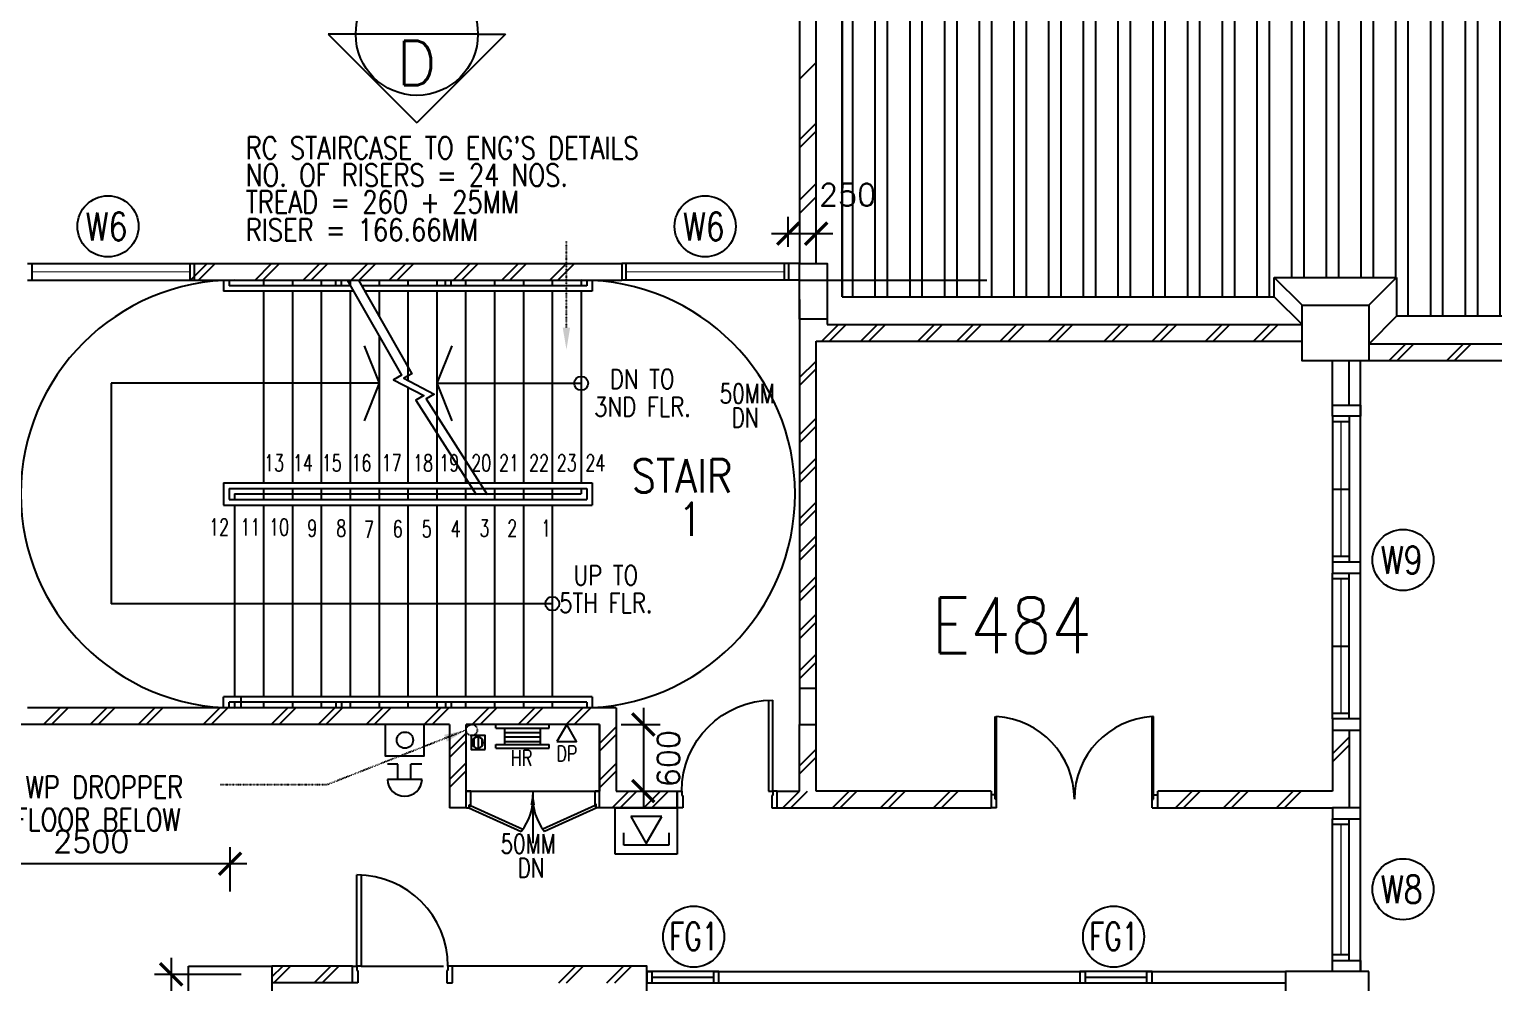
# Model space of a CAD drawing. Extents: x 2266480 to 2405436, y -858634 to -757865.
# Drawn here: x 2293211 to 2306394, y -790274 to -781690 of the extents above; entities that cross this region are included whole.
import ezdxf

# ---------------------------------------------------------------- set-up
doc = ezdxf.new("R2010")
doc.units = 0
doc.header["$LTSCALE"] = 10
doc.header["$MEASUREMENT"] = 0
doc.linetypes.add('DIVIDE', pattern=[1.25, 0.5, -0.25, 0, -0.25, 0, -0.25])
doc.layers.get('0').update_dxf_attribs({"linetype": 'CONTINUOUS'})
doc.layers.get('DEFPOINTS').update_dxf_attribs({"linetype": 'CONTINUOUS'})
for name, color, linetype in [('-FF', 240, 'CONTINUOUS'), ('AR', 7, 'CONTINUOUS'), ('COL', 3, 'CONTINUOUS'), ('DIM', 7, 'CONTINUOUS'), ('DOOR', 5, 'CONTINUOUS'), ('DR', 7, 'CONTINUOUS'), ('FG-T', 7, 'CONTINUOUS'), ('FIT', 5, 'CONTINUOUS'), ('FLASH', 35, 'CONTINUOUS'), ('H', 1, 'CONTINUOUS'), ('hatch', 7, 'CONTINUOUS'), ('LINE', 7, 'CONTINUOUS'), ('partition', 7, 'CONTINUOUS'), ('PIPE', 5, 'DIVIDE'), ('stair', 7, 'CONTINUOUS'), ('T25', 7, 'CONTINUOUS'), ('T50', 4, 'CONTINUOUS'), ('TEX', 2, 'CONTINUOUS'), ('WALL', 2, 'CONTINUOUS'), ('WIN', 5, 'CONTINUOUS'), ('WIN-T', 7, 'CONTINUOUS'), ('WP', 50, 'DIVIDE')]:
    doc.layers.add(name, color=color, linetype=linetype)
doc.styles.add('125', font='romans.shx', dxfattribs={"width": 0.9, "height": 225})
doc.styles.add('ROMANS', font='romans')
doc.styles.get("Standard").update_dxf_attribs({"font": 'ROMANS.SHX'})
doc.dimstyles.new('STANDARD$0', dxfattribs={"dimscale": 0, "dimtxt": 8, "dimasz": 6, "dimexe": 1, "dimexo": 1, "dimgap": 3, "dimtad": 1, "dimdec": 0, "dimlfac": -1, "dimrnd": 1, "dimzin": 0, "dimdsep": 46, "dimtxsty": 'Standard', "dimcen": 0, "dimclrd": 5, "dimclre": 250, "dimadec": 0, "dimazin": 0, "dimtfac": 1, "dimtdec": 4, "dimtofl": 0, "dimtmove": 0, "dimatfit": 3, "dimfxl": 1, "dimtolj": 1, "dimtzin": 0, "dimarcsym": 0})

# ---------------------------------------------------------------- blocks, each defined once
blk = doc.blocks.new('FG')
at = {"layer": 'LINE', "linetype": 'Continuous'}
for points in [[(0, 0), (50, 0), (50, 100), (0, 100)], [(600, 0), (650, 0), (650, 100), (600, 100)]]:
    blk.add_lwpolyline(points, close=True, dxfattribs=at)
at = {"layer": 'LINE', "color": 5, "linetype": 'Continuous'}
for points in [[(600, 100), (50, 100)], [(50, 0), (600, 0)]]:
    blk.add_lwpolyline(points, dxfattribs=at)
at = {"layer": 'LINE', "color": 1, "linetype": 'Continuous'}
blk.add_lwpolyline([(50, 50), (600, 50)], dxfattribs=at)
blk = doc.blocks.new('DR-900-B')
at = {"layer": 'DR'}
for p, q in [((0, 900), (-150, 900)), ((-150, 900), (-150, 860)), ((-150, 860), (-110, 860)), ((-110, 860), (-110, 850)), ((-110, 850), (0, 850)), ((0, 850), (0, 900)), ((-150, 40), (-970, 40)), ((-969, 80), (-150, 80)), ((-150, 80), (-150, 40)), ((-150, 40), (-110, 40)), ((-150, 0), (-150, 40)), ((0, 0), (-150, 0)), ((-110, 50), (0, 50)), ((-110, 40), (-110, 50)), ((0, 50), (0, 0))]:
    blk.add_line(p, q, dxfattribs=at)
blk.add_arc((-150, 40), 820, 90, 180, dxfattribs=at)
blk = doc.blocks.new('_ARCHTICK')
at = {"color": 0, "linetype": 'ByBlock', "const_width": 0.15}
blk.add_lwpolyline([(-0.5, -0.5), (0.5, 0.5)], dxfattribs=at)
blk = doc.blocks.new('*D100')
at = {"layer": 'DEFPOINTS', "color": 0, "transparency": 16777216}
for p in [(2292519, -789203), (2292519, -789604), (2295019, -789604)]:
    blk.add_point(p, dxfattribs=at)
at = {"layer": 'DIM', "color": 7, "lineweight": -2, "transparency": 16777216}
for p, q in [((2292519, -789454), (2292519, -789053)), ((2295019, -789454), (2295019, -789053)), ((2295169, -789203), (2292369, -789203))]:
    blk.add_line(p, q, dxfattribs=at)
at = {"layer": 'DIM', "color": 7, "lineweight": -2, "transparency": 16777216, "xscale": 200, "yscale": 200, "zscale": 200, "rotation": 180}
blk.add_blockref('_ARCHTICK', (2292519, -789203), dxfattribs=at)
at = {"layer": 'DIM', "color": 7, "lineweight": -2, "transparency": 16777216, "xscale": 200, "yscale": 200, "zscale": 200}
blk.add_blockref('_ARCHTICK', (2295019, -789203), dxfattribs=at)
at = {"layer": 'DIM', "color": 7, "transparency": 16777216, "insert": (2293769, -789003), "char_height": 200, "attachment_point": 5, "style": 'ROMANS'}
blk.add_mtext('\\A1;2500', dxfattribs=at)
blk = doc.blocks.new('*D165')
at = {"layer": 'DEFPOINTS', "color": 0, "transparency": 16777216}
for p in [(2300294, -783530), (2300044, -783799), (2300294, -783799)]:
    blk.add_point(p, dxfattribs=at)
at = {"layer": 'DIM', "color": 7, "lineweight": -2, "transparency": 16777216}
for p, q in [((2300044, -783649), (2300044, -783380)), ((2300294, -783649), (2300294, -783380)), ((2299894, -783530), (2300444, -783530))]:
    blk.add_line(p, q, dxfattribs=at)
at = {"layer": 'DIM', "color": 7, "lineweight": -2, "transparency": 16777216, "xscale": 200, "yscale": 200, "zscale": 200, "rotation": 180}
blk.add_blockref('_ARCHTICK', (2300044, -783530), dxfattribs=at)
at = {"layer": 'DIM', "color": 7, "lineweight": -2, "transparency": 16777216, "xscale": 200, "yscale": 200, "zscale": 200}
blk.add_blockref('_ARCHTICK', (2300294, -783530), dxfattribs=at)
at = {"layer": 'DIM', "color": 7, "transparency": 16777216, "insert": (2300578, -783180), "char_height": 200, "attachment_point": 5, "style": 'ROMANS'}
blk.add_mtext('\\A1;250', dxfattribs=at)
blk = doc.blocks.new('D1500-1')
at = {"layer": 'DR'}
for p, q in [((38, 77), (38, 821)), ((38, 821), (50, 820)), ((50, 0), (50, 820)), ((1462, 821), (1450, 820)), ((1450, 0), (1450, 820)), ((1462, 77), (1462, 821)), ((38, 115), (0, 115)), ((50, 0), (0, 0)), ((50, 77), (38, 77)), ((1450, 77), (1462, 77)), ((1462, 115), (1500, 115)), ((1450, 0), (1500, 0))]:
    blk.add_line(p, q, dxfattribs=at)
for centre, start, end in [((5, 77), 0.0238, 86.5289), ((1495, 77), 93.4711, 179.9762)]:
    blk.add_arc(centre, 745, start, end, dxfattribs=at)
blk = doc.blocks.new('*D144')
at = {"layer": 'DEFPOINTS', "color": 0, "transparency": 16777216}
for p in [(2295269, -790199), (2294488, -794899), (2295350, -794899)]:
    blk.add_point(p, dxfattribs=at)
at = {"layer": 'DIM', "color": 7, "lineweight": -2, "transparency": 16777216}
for p, q in [((2294488, -790049), (2294488, -795049)), ((2295119, -790199), (2294338, -790199)), ((2295200, -794899), (2294338, -794899))]:
    blk.add_line(p, q, dxfattribs=at)
at = {"layer": 'DIM', "color": 7, "lineweight": -2, "transparency": 16777216, "xscale": 200, "yscale": 200, "zscale": 200}
for p, rotation in [((2294488, -790199), 90), ((2294488, -794899), 270)]:
    blk.add_blockref('_ARCHTICK', p, dxfattribs=dict(at, rotation=rotation))
at = {"layer": 'DIM', "color": 7, "transparency": 16777216, "insert": (2294288, -792549), "char_height": 200, "attachment_point": 5, "rotation": 90, "style": 'ROMANS'}
blk.add_mtext('\\A1;4700', dxfattribs=at)
blk = doc.blocks.new('*D199')
at = {"layer": 'DEFPOINTS', "color": 0, "transparency": 16777216}
for p in [(2298388, -787949), (2298388, -788549), (2298739, -788549)]:
    blk.add_point(p, dxfattribs=at)
at = {"layer": 'DIM', "color": 7, "lineweight": -2, "transparency": 16777216}
for p, q in [((2298739, -787799), (2298739, -788699)), ((2298538, -787949), (2298889, -787949)), ((2298538, -788549), (2298889, -788549))]:
    blk.add_line(p, q, dxfattribs=at)
at = {"layer": 'DIM', "color": 7, "lineweight": -2, "transparency": 16777216, "xscale": 200, "yscale": 200, "zscale": 200}
for p, rotation in [((2298739, -787949), 90), ((2298739, -788549), 270)]:
    blk.add_blockref('_ARCHTICK', p, dxfattribs=dict(at, rotation=rotation))
at = {"layer": 'DIM', "color": 7, "transparency": 16777216, "insert": (2298965, -788257), "char_height": 200, "attachment_point": 5, "rotation": 90, "style": 'ROMANS'}
blk.add_mtext('\\A1;600', dxfattribs=at)
blk = doc.blocks.new('100FT')
at = {"layer": 'PIPE', "linetype": 'Continuous'}
blk.add_circle((0, 0), 50, dxfattribs=at)
at = {"layer": 'WP', "linetype": 'Continuous'}
for p, q in [((-37, 34), (37, 34)), ((-50, -3), (50, -3)), ((-34, -37), (34, -37))]:
    blk.add_line(p, q, dxfattribs=at)
blk = doc.blocks.new('A$C7CE3714C')
at = {"layer": 'FIT'}
blk.add_lwpolyline([(0, 0), (126, 0), (126, 126), (0, 126)], close=True, dxfattribs=at)
at = {"layer": 'FIT', "xscale": -1}
blk.add_blockref('100FT', (63, 66), dxfattribs=at)

msp = doc.modelspace()

# ---------------------------------------------------------------- hatches: boundary and pattern name
at = {"layer": 'hatch'}
h = msp.add_hatch(dxfattribs=at)
h.set_pattern_fill('STEEL', color=0, scale=2500, angle=45, style=0)
h.set_pattern_definition([(90, (0, 0), (-312.5, 6e-14), []), (90, (-110.5, 110.5), (-312.5, 6e-14), [])])
h.paths.add_polyline_path([(2300527.4, -776846.7), (2300527.4, -784099.1), (2304419.4, -784099.1), (2304419.4, -783924.1), (2305519.4, -783924.1), (2305519.4, -784274.1), (2334010.3, -784274.1), (2334019.4, -783924.1), (2335194.4, -783924.1), (2335194.4, -780099.1), (2325269.4, -780099.1), (2325269.4, -780149.1), (2325019.4, -780149.1), (2325019.4, -779174.1), (2325194.4, -779174.1), (2325194.4, -776846.7)])

# ---------------------------------------------------------------- linework, layer by layer
at = {"layer": '-FF', "color": 0}
for p, q in [((2296527.4, -788305.2), (2296434.8, -788305.2)), ((2296527.4, -788444.8), (2296527.4, -788305.2)), ((2296743.6, -788305.2), (2296647.1, -788305.2)), ((2296647.1, -788444.8), (2296647.1, -788305.2)), ((2296746.4, -788444.8), (2296434.6, -788444.8))]:
    msp.add_line(p, q, dxfattribs=at)
at = {"layer": '-FF', "color": 0, "ltscale": 10}
for p, q in [((2298484.4, -788699.1), (2299044.4, -788699.1)), ((2298484.4, -789116.6), (2298484.4, -788699.1)), ((2299044.4, -788699.1), (2299044.4, -789116.6)), ((2298625.7, -788778.9), (2298765.4, -789020.7)), ((2298905, -788778.9), (2298625.7, -788778.9)), ((2298765.4, -789020.7), (2298905, -788778.9)), ((2298563.5, -789036.9), (2298563.5, -788924)), ((2298967.2, -788924), (2298967.2, -789036.9)), ((2299044.4, -789116.6), (2298484.4, -789116.6)), ((2298967.2, -789036.9), (2298563.5, -789036.9))]:
    msp.add_line(p, q, dxfattribs=at)
at = {"layer": '-FF', "color": 0}
msp.add_lwpolyline([(2296415.5, -787949.1), (2296415.5, -788230.2), (2296765.4, -788230.2), (2296765.4, -787949.1)], close=True, dxfattribs=at)
msp.add_circle((2296592.5, -788090.3), 73.3, dxfattribs=at)
msp.add_arc((2296590.5, -788439.8), 156, 181.85513, 358.14487, dxfattribs=at)
at = {"color": 0}
msp.add_line((2305194.4, -790174.1), (2305194.4, -784674.1), dxfattribs=at)
at = {"layer": 'AR', "color": 0}
for p, q in [((2296149.8, -781735.5), (2295902.8, -781735.5)), ((2295902.8, -781735.5), (2296699.8, -782532.4)), ((2297249.8, -781735.5), (2296149.8, -781735.5)), ((2297496.7, -781735.5), (2296699.8, -782532.4)), ((2297249.8, -781735.5), (2297496.7, -781735.5))]:
    msp.add_line(p, q, dxfattribs=at)
msp.add_circle((2296699.8, -781735.5), 550, dxfattribs=at)
at = {"layer": 'COL', "color": 0}
for points in [[(2300144.4, -784299.1), (2300144.4, -783799.1), (2300394.4, -783799.1), (2300394.4, -784299.1)], [(2305269.4, -784174.1), (2305269.4, -784674.1), (2304669.4, -784674.1), (2304669.4, -784174.1)], [(2300144.4, -787949.1), (2300294.4, -787949.1), (2300294.4, -787624.1), (2300144.4, -787624.1)], [(2294644.4, -790124.1), (2295394.4, -790124.1), (2295394.4, -790724.1), (2294644.4, -790724.1)], [(2305269.4, -790174.1), (2304519.4, -790174.1), (2304519.4, -790674.1), (2305269.4, -790674.1)]]:
    msp.add_lwpolyline(points, close=True, dxfattribs=at)
at = {"layer": 'DIM', "color": 0}
for p, q in [((2297412.3, -787981.1), (2297412.3, -787949.1)), ((2297892.3, -787981.1), (2297892.3, -787949.1)), ((2297492.3, -788129.4), (2297492.3, -787981.1)), ((2297812.3, -788129.4), (2297812.3, -787981.1)), ((2297412.3, -788161.4), (2297412.3, -788129.4)), ((2297892.3, -788161.4), (2297892.3, -788129.4))]:
    msp.add_line(p, q, dxfattribs=at)
at = {"layer": 'DOOR', "color": 0}
for p, q in [((2297184.6, -788549.1), (2297146.6, -788549.1)), ((2297184.6, -788549.1), (2297146.6, -788549.1)), ((2297184.6, -788674.1), (2297184.6, -788549.1)), ((2297184.6, -788674.1), (2297184.6, -788549.1)), ((2298306.4, -788674.1), (2298306.4, -788549.1)), ((2298344.4, -788549.1), (2298306.4, -788549.1)), ((2297146.6, -788699.1), (2297171.6, -788699.1)), ((2297146.6, -788699.1), (2297171.6, -788699.1)), ((2297169.4, -788699.1), (2297640.4, -788912.4)), ((2297171.6, -788699.1), (2297171.6, -788674.1)), ((2297171.6, -788674.1), (2297184.6, -788674.1)), ((2297171.6, -788699.1), (2297171.6, -788674.1)), ((2297171.6, -788674.1), (2297184.6, -788674.1)), ((2297185.5, -788678.3), (2297171.6, -788699.1)), ((2297185.5, -788678.3), (2297171.6, -788699.1)), ((2297183.2, -788678.3), (2297655.3, -788892.3)), ((2298305.6, -788678.3), (2297833.5, -788892.3)), ((2298319.4, -788699.1), (2297848.4, -788912.4)), ((2298301.2, -788678.3), (2298315, -788699.1)), ((2298315, -788674.1), (2298302, -788674.1)), ((2298305.6, -788678.3), (2298319.4, -788699.1)), ((2298319.4, -788674.1), (2298306.4, -788674.1)), ((2298315, -788699.1), (2298315, -788674.1)), ((2298340, -788699.1), (2298315, -788699.1))]:
    msp.add_line(p, q, dxfattribs=at)
for centre, start, end in [((2297247, -788605.4), 322.03455, 2.4491), ((2298241.8, -788605.4), 177.5509, 217.96545)]:
    msp.add_arc(centre, 499, start, end, dxfattribs=at)
at = {"layer": 'FG-T', "color": 0}
for centre in [(2299191.8, -789859.5), (2302972, -789859.5)]:
    msp.add_circle(centre, 275, dxfattribs=at)
at = {"layer": 'FLASH', "color": 0}
for p, q in [((2300527.4, -784099.1), (2300527.4, -776846.7)), ((2300527.4, -779932.1), (2300527.4, -784099.1)), ((2304419.4, -784099.1), (2304419.4, -783924.1)), ((2304419.4, -783924.1), (2305519.4, -783924.1)), ((2304669.4, -784174.1), (2304419.4, -783924.1)), ((2305269.4, -784174.1), (2305519.4, -783924.1)), ((2305519.4, -783924.1), (2305519.4, -784274.1)), ((2300527.4, -784099.1), (2304419.4, -784099.1)), ((2304419.4, -784099.1), (2304669.4, -784349.1)), ((2305519.4, -784274.1), (2305269.4, -784524.1)), ((2334010.3, -784274.1), (2305519.4, -784274.1))]:
    msp.add_line(p, q, dxfattribs=at)
at = {"layer": 'H', "color": 0}
for p, q in [((2300144.4, -782138.4), (2300294.4, -781988.4)), ((2300144.4, -782686.7), (2300294.4, -782536.7)), ((2300144.4, -782757.4), (2300294.4, -782607.4)), ((2300144.4, -783229.3), (2300294.4, -783079.3)), ((2300144.4, -783350.1), (2300294.4, -783200.1)), ((2300344.5, -784499.1), (2300494.5, -784349.1)), ((2300344.5, -784499.1), (2300494.5, -784349.1)), ((2300414.4, -784499.1), (2300564.4, -784349.1)), ((2300414.4, -784499.1), (2300564.4, -784349.1)), ((2305450.6, -784674.1), (2305600.6, -784524.1)), ((2305521.3, -784674.1), (2305671.3, -784524.1)), ((2305968.2, -784674.1), (2306118.2, -784524.1)), ((2306038.9, -784674.1), (2306188.9, -784524.1)), ((2300144.4, -784826.8), (2300294.4, -784676.8)), ((2300144.4, -784897.6), (2300294.4, -784747.6)), ((2300144.4, -785341.5), (2300294.4, -785191.5)), ((2300144.4, -785412.2), (2300294.4, -785262.2)), ((2300144.4, -785702.4), (2300294.4, -785552.4)), ((2300144.4, -785773.1), (2300294.4, -785623.1)), ((2300144.4, -786096.4), (2300294.4, -785946.4)), ((2300144.4, -786167.1), (2300294.4, -786017.1)), ((2300144.4, -786402.3), (2300294.4, -786252.3)), ((2300144.4, -786473), (2300294.4, -786323)), ((2300144.4, -786767.4), (2300294.4, -786617.4)), ((2300144.4, -786838.1), (2300294.4, -786688.1)), ((2300144.4, -787106.4), (2300294.4, -786956.4)), ((2300144.4, -787177.2), (2300294.4, -787027.2)), ((2300144.4, -787467.3), (2300294.4, -787317.3)), ((2300144.4, -787538), (2300294.4, -787388)), ((2297144.4, -788027.2), (2296994.4, -788177.2)), ((2297144.4, -788097.1), (2296994.4, -788247.1)), ((2300144.4, -788322.8), (2300294.4, -788172.8)), ((2300144.4, -788393.5), (2300294.4, -788243.5))]:
    msp.add_line(p, q, dxfattribs=at)
at = {"layer": 'hatch', "color": 0}
for p, q in [((2294662.6, -783949.1), (2294812.6, -783799.1)), ((2294734.2, -783949.1), (2294884.2, -783799.1)), ((2295242.9, -783949.1), (2295392.9, -783799.1)), ((2295314.5, -783949.1), (2295464.5, -783799.1)), ((2295676.9, -783949.1), (2295826.9, -783799.1)), ((2295748.5, -783949.1), (2295898.5, -783799.1)), ((2296109.8, -783949.1), (2296259.8, -783799.1)), ((2296181.4, -783949.1), (2296331.4, -783799.1)), ((2296450.6, -783949.1), (2296600.6, -783799.1)), ((2296522.2, -783949.1), (2296672.2, -783799.1)), ((2297030.9, -783949.1), (2297180.9, -783799.1)), ((2297102.5, -783949.1), (2297252.5, -783799.1)), ((2297464.9, -783949.1), (2297614.9, -783799.1)), ((2297536.5, -783949.1), (2297686.5, -783799.1)), ((2297897.8, -783949.1), (2298047.8, -783799.1)), ((2297969.4, -783949.1), (2298119.4, -783799.1)), ((2300698.4, -784499.1), (2300848.4, -784349.1)), ((2300698.4, -784499.1), (2300848.4, -784349.1)), ((2300770.1, -784499.1), (2300920.1, -784349.1)), ((2300770.1, -784499.1), (2300920.1, -784349.1)), ((2301209.1, -784499.1), (2301359.1, -784349.1)), ((2301280.7, -784499.1), (2301430.7, -784349.1)), ((2301561.5, -784499.1), (2301711.5, -784349.1)), ((2301633.1, -784499.1), (2301783.1, -784349.1)), ((2301952.3, -784499.1), (2302102.3, -784349.1)), ((2302023.9, -784499.1), (2302173.9, -784349.1)), ((2302385.2, -784499.1), (2302535.2, -784349.1)), ((2302456.8, -784499.1), (2302606.8, -784349.1)), ((2302887.6, -784499.1), (2303037.6, -784349.1)), ((2302959.3, -784499.1), (2303109.3, -784349.1)), ((2303320.6, -784499.1), (2303470.6, -784349.1)), ((2303392.2, -784499.1), (2303542.2, -784349.1)), ((2303798.4, -784499.1), (2303948.4, -784349.1)), ((2303870, -784499.1), (2304020, -784349.1)), ((2304231.3, -784499.1), (2304381.3, -784349.1)), ((2304302.9, -784499.1), (2304452.9, -784349.1)), ((2293338.3, -787949.1), (2293488.3, -787799.1)), ((2293410, -787949.1), (2293560, -787799.1)), ((2293759.3, -787949.1), (2293909.3, -787799.1)), ((2293830.9, -787949.1), (2293980.9, -787799.1)), ((2294192.3, -787949.1), (2294342.3, -787799.1)), ((2294263.9, -787949.1), (2294413.9, -787799.1)), ((2294777.3, -787949.1), (2294927.3, -787799.1)), ((2294849, -787949.1), (2294999, -787799.1)), ((2295389.3, -787949.1), (2295539.3, -787799.1)), ((2295461, -787949.1), (2295611, -787799.1)), ((2295810.3, -787949.1), (2295960.3, -787799.1)), ((2295881.9, -787949.1), (2296031.9, -787799.1)), ((2296243.3, -787949.1), (2296393.3, -787799.1)), ((2296314.9, -787949.1), (2296464.9, -787799.1)), ((2296765.4, -787949.1), (2296915.4, -787799.1)), ((2296837.1, -787949.1), (2296987.1, -787799.1)), ((2297198.4, -787949.1), (2297348.4, -787799.1)), ((2297270.1, -787949.1), (2297420.1, -787799.1)), ((2297612, -787949.1), (2297762, -787799.1)), ((2297683.6, -787949.1), (2297833.6, -787799.1)), ((2298045, -787949.1), (2298195, -787799.1)), ((2298116.6, -787949.1), (2298266.6, -787799.1)), ((2298344.4, -788119.2), (2298494.4, -787969.2)), ((2298344.4, -788190.8), (2298494.4, -788040.8)), ((2304944.4, -788213.1), (2305094.4, -788063.1)), ((2304946.5, -788282.6), (2305096.5, -788132.6)), ((2297144.4, -788294.8), (2296994.4, -788444.8)), ((2297144.4, -788366.4), (2296994.4, -788516.4)), ((2298344.4, -788449.4), (2298494.4, -788299.4)), ((2298344.4, -788521), (2298494.4, -788371)), ((2298457.5, -788699.1), (2298607.5, -788549.1)), ((2298529.1, -788699.1), (2298679.1, -788549.1)), ((2298744.1, -788699.1), (2298894.1, -788549.1)), ((2298815.7, -788699.1), (2298965.7, -788549.1)), ((2299995.6, -788699.1), (2300145.6, -788549.1)), ((2300067.2, -788699.1), (2300217.2, -788549.1)), ((2300440.4, -788699.1), (2300590.4, -788549.1)), ((2300512, -788699.1), (2300662, -788549.1)), ((2300873.3, -788699.1), (2301023.3, -788549.1)), ((2300944.9, -788699.1), (2301094.9, -788549.1)), ((2301351.1, -788699.1), (2301501.1, -788549.1)), ((2301422.8, -788699.1), (2301572.8, -788549.1)), ((2303529.1, -788699.1), (2303679.1, -788549.1)), ((2303600.8, -788699.1), (2303750.8, -788549.1)), ((2303962, -788699.1), (2304112, -788549.1)), ((2304033.7, -788699.1), (2304183.7, -788549.1)), ((2304439.9, -788699.1), (2304589.9, -788549.1)), ((2304511.5, -788699.1), (2304661.5, -788549.1)), ((2295394.4, -790221.8), (2295492.1, -790124.1)), ((2295413.7, -790274.1), (2295563.7, -790124.1)), ((2295776.1, -790274.1), (2295926.1, -790124.1)), ((2295847.7, -790274.1), (2295997.7, -790124.1)), ((2297976.9, -790274.1), (2298126.9, -790124.1)), ((2298048.5, -790274.1), (2298198.5, -790124.1)), ((2298410.9, -790274.1), (2298560.9, -790124.1)), ((2298482.5, -790274.1), (2298632.5, -790124.1))]:
    msp.add_line(p, q, dxfattribs=at)
msp.add_solid([(2297764.1, -788674.1), (2297722.5, -788674.1), (2297743.3, -788549.1)], dxfattribs=at)
at = {"layer": 'LINE', "color": 0}
msp.add_line((2297144.4, -788549.1), (2298344.4, -788549.1), dxfattribs=at)
msp.add_lwpolyline([(2296199.4, -790124.1), (2296939.4, -790124.1)], dxfattribs=at)
at = {"layer": 'partition', "color": 0}
for p, q in [((2298769.4, -790174.1), (2298819.4, -790174.1)), ((2299369.4, -790174.1), (2302719.4, -790174.1)), ((2303269.4, -790174.1), (2304519.4, -790174.1)), ((2298769.4, -790274.1), (2298819.4, -790274.1)), ((2299369.4, -790274.1), (2302719.4, -790274.1)), ((2303269.4, -790274.1), (2304519.4, -790274.1))]:
    msp.add_line(p, q, dxfattribs=at)
at = {"layer": 'stair', "color": 0}
for p, q in [((2294959.4, -783949.1), (2294959.4, -784049.1)), ((2295009.4, -783949.1), (2295009.4, -783999.1)), ((2296102, -783999.1), (2295009.4, -783999.1)), ((2295319.4, -783949.1), (2295319.4, -783999.1)), ((2295579.4, -783949.1), (2295579.4, -783999.1)), ((2295839.4, -783949.1), (2295839.4, -783999.1)), ((2295971.1, -783999.1), (2295971.1, -783949.1)), ((2296021.1, -783999.1), (2296021.1, -783949.1)), ((2296099.4, -783949.1), (2296099.4, -783999.1)), ((2298229.4, -783999.1), (2296202.5, -783999.1)), ((2296359.4, -783949.1), (2296359.4, -783999.1)), ((2296619.4, -783949.1), (2296619.4, -783999.1)), ((2296879.4, -783949.1), (2296879.4, -783999.1)), ((2296957.7, -783999.1), (2296957.7, -783949.1)), ((2297007.7, -783999.1), (2297007.7, -783949.1)), ((2297139.4, -783949.1), (2297139.4, -783999.1)), ((2297399.4, -783949.1), (2297399.4, -783999.1)), ((2297659.4, -783949.1), (2297659.4, -783999.1)), ((2297919.4, -783949.1), (2297919.4, -783999.1)), ((2298179.4, -783949.1), (2298179.4, -783999.1)), ((2298229.4, -783949.1), (2298229.4, -783999.1)), ((2298279.4, -783949.1), (2298279.4, -784049.1)), ((2300144.4, -783949.1), (2301832.2, -783949.1)), ((2296130.5, -784049.1), (2294959.4, -784049.1)), ((2295319.4, -784049.1), (2295319.4, -785774.1)), ((2295579.4, -784049.1), (2295579.4, -785774.1)), ((2295839.4, -784049.1), (2295839.4, -785774.1)), ((2296099.4, -784049.1), (2296099.4, -785774.1)), ((2298279.4, -784049.1), (2296231.1, -784049.1)), ((2296359.4, -784049.1), (2296359.4, -784273.6)), ((2296619.4, -784049.1), (2296619.4, -784851.4)), ((2296879.4, -784049.1), (2296879.4, -785774.1)), ((2297139.4, -784049.1), (2297139.4, -785774.1)), ((2297399.4, -784049.1), (2297399.4, -785774.1)), ((2297659.4, -784049.1), (2297659.4, -785774.1)), ((2297919.4, -784049.1), (2297919.4, -785774.1)), ((2298179.4, -784049.1), (2298179.4, -785774.1)), ((2296359.4, -784449.5), (2296359.4, -785774.1)), ((2296359.4, -784877.5), (2293946.8, -784877.5)), ((2293946.8, -784877.5), (2293946.8, -786861.6)), ((2296619.4, -784913.4), (2296619.4, -785436.5)), ((2296879.4, -784877.5), (2298179.4, -784877.5)), ((2296619.4, -785436.5), (2296619.4, -785774.1)), ((2294959.4, -785774.1), (2298279.4, -785774.1)), ((2294959.4, -785774.1), (2294959.4, -785974.1)), ((2295009.4, -785824.1), (2298229.4, -785824.1)), ((2295009.4, -785824.1), (2295009.4, -785924.1)), ((2295319.4, -785824.1), (2295319.4, -785874.1)), ((2295319.4, -785824.1), (2295319.4, -785874.1)), ((2295579.4, -785824.1), (2295579.4, -785874.1)), ((2295579.4, -785824.1), (2295579.4, -785874.1)), ((2295839.4, -785824.1), (2295839.4, -785874.1)), ((2295839.4, -785824.1), (2295839.4, -785874.1)), ((2296099.4, -785824.1), (2296099.4, -785874.1)), ((2296099.4, -785824.1), (2296099.4, -785874.1)), ((2296359.4, -785824.1), (2296359.4, -785874.1)), ((2296359.4, -785824.1), (2296359.4, -785874.1)), ((2296619.4, -785824.1), (2296619.4, -785869.8)), ((2296619.4, -785824.1), (2296619.4, -785874.1)), ((2296879.4, -785824.1), (2296879.4, -785924.1)), ((2296883.7, -785824.1), (2296881.6, -785824.1)), ((2297139.4, -785824.1), (2297139.4, -785874.1)), ((2297399.4, -785824.1), (2297399.4, -785874.1)), ((2297659.4, -785824.1), (2297659.4, -785874.1)), ((2297919.4, -785824.1), (2297919.4, -785874.1)), ((2298179.4, -785824.1), (2298179.4, -785874.1)), ((2298229.4, -785824.1), (2298229.4, -785924.1)), ((2298279.4, -785774.1), (2298279.4, -785974.1)), ((2294959.4, -785974.1), (2298279.4, -785974.1)), ((2295009.4, -785924.1), (2298229.4, -785924.1)), ((2295059.4, -785874.1), (2296858.8, -785874.1)), ((2295059.4, -785874.1), (2298179.4, -785874.1)), ((2295059.4, -785874.1), (2295059.4, -785924.1)), ((2295059.4, -785974.1), (2295059.4, -787699.1)), ((2295319.4, -785874.1), (2295319.4, -785924.1)), ((2295319.4, -785974.1), (2295319.4, -787699.1)), ((2295579.4, -785874.1), (2295579.4, -785924.1)), ((2295579.4, -785974.1), (2295579.4, -787699.1)), ((2295839.4, -785874.1), (2295839.4, -785924.1)), ((2295839.4, -785974.1), (2295839.4, -787699.1)), ((2296099.4, -785874.1), (2296099.4, -785924.1)), ((2296099.4, -785974.1), (2296099.4, -787699.1)), ((2296359.4, -785874.1), (2296359.4, -785924.1)), ((2296359.4, -785974.1), (2296359.4, -787699.1)), ((2296619.4, -785874.1), (2296619.4, -785924.1)), ((2296619.4, -785974.1), (2296619.4, -787699.1)), ((2296879.4, -785974.1), (2296879.4, -787699.1)), ((2297139.4, -785874.1), (2297139.4, -785924.1)), ((2297139.4, -785874.1), (2297139.4, -785924.1)), ((2297139.4, -785974.1), (2297139.4, -787699.1)), ((2297399.4, -785874.1), (2297399.4, -785924.1)), ((2297399.4, -785874.1), (2297399.4, -785924.1)), ((2297399.4, -785974.1), (2297399.4, -787699.1)), ((2297659.4, -785874.1), (2297659.4, -785924.1)), ((2297659.4, -785974.1), (2297659.4, -787699.1)), ((2297919.4, -785874.1), (2297919.4, -785924.1)), ((2297919.4, -785974.1), (2297919.4, -787699.1)), ((2297919.4, -786861.6), (2293946.8, -786861.6)), ((2294959.4, -787799.1), (2294959.4, -787699.1)), ((2298279.4, -787699.1), (2294959.4, -787699.1)), ((2295119.4, -787799.1), (2295119.4, -787699.1)), ((2297919.4, -787699.1), (2295119.4, -787699.1)), ((2298279.4, -787699.1), (2298279.4, -787799.1)), ((2295009.4, -787799.1), (2295009.4, -787749.1)), ((2298229.4, -787749.1), (2295009.4, -787749.1)), ((2295059.4, -787749.1), (2295059.4, -787799.1)), ((2295319.4, -787749.1), (2295319.4, -787799.1)), ((2295579.4, -787749.1), (2295579.4, -787799.1)), ((2295839.4, -787749.1), (2295839.4, -787799.1)), ((2295971.1, -787749.1), (2295971.1, -787799.1)), ((2296021.1, -787749.1), (2296021.1, -787799.1)), ((2296099.4, -787749.1), (2296099.4, -787799.1)), ((2296359.4, -787749.1), (2296359.4, -787799.1)), ((2296619.4, -787749.1), (2296619.4, -787799.1)), ((2296879.4, -787749.1), (2296879.4, -787799.1)), ((2296957.7, -787749.1), (2296957.7, -787799.1)), ((2297007.7, -787749.1), (2297007.7, -787799.1)), ((2297139.4, -787749.1), (2297139.4, -787799.1)), ((2297399.4, -787749.1), (2297399.4, -787799.1)), ((2297659.4, -787749.1), (2297659.4, -787799.1)), ((2297919.4, -787749.1), (2297919.4, -787799.1)), ((2298229.4, -787749.1), (2298229.4, -787799.1)), ((2297743.3, -788549.1), (2297743.3, -789017.8))]:
    msp.add_line(p, q, dxfattribs=at)
for points in [[(2296073.4, -783949.1), (2296562.3, -784804.4), (2296490.1, -784845.7), (2296763.5, -784988.8), (2296691.3, -785030.1), (2297233.4, -785878.5)], [(2296173.9, -783949.1), (2296655.2, -784791), (2296582.9, -784832.3), (2296856.4, -784975.4), (2296784.2, -785016.7), (2297333.9, -785878.5)], [(2296224.7, -784540.5), (2296359.4, -784877.5), (2296224.7, -785214.6)], [(2297014.2, -784540.5), (2296879.4, -784877.5), (2297014.2, -785214.6)]]:
    msp.add_lwpolyline(points, dxfattribs=at)
for centre in [(2298179.4, -784877.5), (2297919.4, -786861.6)]:
    msp.add_circle(centre, 62.5, dxfattribs=at)
for centre, start, end in [((2295059.4, -785874.1), 90, 270), ((2298179.4, -785874.1), 270, 90)]:
    msp.add_arc(centre, 1925, start, end, dxfattribs=at)
at = {"layer": 'WALL', "color": 0}
for p, q in [((2300144.4, -776171), (2300144.4, -783799.1)), ((2300294.4, -783799.1), (2300294.4, -776171)), ((2294694.4, -783799.1), (2294694.4, -783949.1)), ((2294694.4, -783799.1), (2298544.4, -783799.1)), ((2298544.4, -783799.1), (2298544.4, -783949.1)), ((2300144.4, -783799.1), (2300044.4, -783799.1)), ((2300044.4, -783799.1), (2300044.4, -783949.1)), ((2294694.4, -783949.1), (2298544.4, -783949.1)), ((2300144.4, -783949.1), (2300044.4, -783949.1)), ((2300144.4, -784124.1), (2300144.4, -787624.1)), ((2300394.4, -784349.1), (2304669.4, -784349.1)), ((2300394.4, -784349.1), (2301044.4, -784349.1)), ((2300294.4, -787624.1), (2300294.4, -784499.1)), ((2300294.4, -784499.1), (2304669.4, -784499.1)), ((2334269.4, -784524.1), (2305269.4, -784524.1)), ((2304944.4, -785074.1), (2304944.4, -784674.1)), ((2304944.4, -785074.1), (2304944.4, -784674.1)), ((2305094.4, -785074.1), (2305094.4, -784674.1)), ((2305094.4, -785074.1), (2305094.4, -784674.1)), ((2335019.4, -784674.1), (2305252.4, -784674.1)), ((2298494.4, -787799.1), (2293194.4, -787799.1)), ((2298494.4, -787799.1), (2298494.4, -788399.1)), ((2296994.4, -787949.1), (2293094.4, -787949.1)), ((2296994.4, -787949.1), (2296994.4, -788699.1)), ((2298344.4, -787949.1), (2297144.4, -787949.1)), ((2297144.4, -788699.1), (2297144.4, -787949.1)), ((2298344.4, -787949.1), (2298344.4, -788549.1)), ((2298344.4, -788699.1), (2298344.4, -787949.1)), ((2298494.4, -787949.1), (2298494.4, -788549.1)), ((2300144.4, -788549.1), (2300144.4, -787949.1)), ((2300294.4, -788549.1), (2300294.4, -787949.1)), ((2297412.3, -787981.1), (2297892.3, -787981.1)), ((2297492.3, -788021.1), (2297812.3, -788021.1)), ((2297492.3, -788061.1), (2297812.3, -788061.1)), ((2297492.3, -788101.1), (2297812.3, -788101.1)), ((2304944.4, -787999.1), (2304944.4, -788399.1)), ((2304944.4, -787999.1), (2304944.4, -788549.1)), ((2305094.4, -787999.1), (2305094.4, -788699.1)), ((2297412.3, -788129.4), (2297892.3, -788129.4)), ((2297412.3, -788161.4), (2297892.3, -788161.4)), ((2298494.4, -788549.1), (2299044.4, -788549.1)), ((2299044.4, -788549.1), (2299044.4, -788699.1)), ((2299944.4, -788699.1), (2299944.4, -788549.1)), ((2299944.4, -788549.1), (2300144.4, -788549.1)), ((2301869.4, -788549.1), (2300294.4, -788549.1)), ((2301869.4, -788549.1), (2301869.4, -788699.1)), ((2304944.4, -788549.1), (2303369.4, -788549.1)), ((2303369.4, -788699.1), (2303369.4, -788549.1)), ((2297144.4, -788699.1), (2296994.4, -788699.1)), ((2299044.4, -788699.1), (2298344.4, -788699.1)), ((2299944.4, -788699.1), (2301869.4, -788699.1)), ((2303369.4, -788699.1), (2304944.4, -788699.1))]:
    msp.add_line(p, q, dxfattribs=at)
for points in [[(2300394.4, -784299.1), (2300394.4, -784349.1)], [(2294969.4, -790724.1), (2294969.4, -794974.1), (2298769.4, -794974.1), (2298769.4, -790124.1), (2297019.4, -790124.1)], [(2296119.4, -790124.1), (2295394.4, -790124.1)], [(2296119.4, -790274.1), (2295394.4, -790274.1)]]:
    msp.add_lwpolyline(points, dxfattribs=at)
for points in [[(2305194.4, -785174.1), (2304944.4, -785174.1), (2304944.4, -785074.1), (2305194.4, -785074.1)], [(2305194.4, -786486.6), (2304944.4, -786486.6), (2304944.4, -786586.6), (2305194.4, -786586.6)], [(2297960.5, -788101.9), (2298136.9, -788101.9), (2298048.7, -787949.1)], [(2305194.4, -787899.1), (2304944.4, -787899.1), (2304944.4, -787999.1), (2305194.4, -787999.1)], [(2305194.4, -788699.1), (2304944.4, -788699.1), (2304944.4, -788799.1), (2305194.4, -788799.1)], [(2305194.4, -790174.1), (2304944.4, -790174.1), (2304944.4, -790074.1), (2305194.4, -790074.1)]]:
    msp.add_lwpolyline(points, close=True, dxfattribs=at)
at = {"layer": 'WIN', "color": 0}
for p, q in [((2293194.4, -783799.1), (2294694.4, -783799.1)), ((2293232.4, -783799.1), (2293232.4, -783949.1)), ((2294656.4, -783799.1), (2294656.4, -783949.1)), ((2300044.4, -783799.1), (2298544.4, -783799.1)), ((2298582.4, -783799.1), (2298582.4, -783949.1)), ((2300006.4, -783799.1), (2300006.4, -783949.1)), ((2293194.4, -783949.1), (2294694.4, -783949.1)), ((2300044.4, -783949.1), (2298544.4, -783949.1)), ((2304944.4, -785174.1), (2304944.4, -786486.6)), ((2305094.4, -785174.1), (2305094.4, -786486.6)), ((2305094.4, -785224.1), (2304944.4, -785224.1)), ((2304944.4, -785830.4), (2305094.4, -785830.4)), ((2305094.4, -786436.6), (2304944.4, -786436.6)), ((2304944.4, -787899.1), (2304944.4, -786586.6)), ((2305094.4, -786636.6), (2304944.4, -786636.6)), ((2305094.4, -787899.1), (2305094.4, -786586.6)), ((2304944.4, -787242.9), (2305094.4, -787242.9)), ((2305094.4, -787849.1), (2304944.4, -787849.1)), ((2304944.4, -790074.1), (2304944.4, -788799.1)), ((2305094.4, -788849.1), (2304944.4, -788849.1)), ((2305094.4, -790074.1), (2305094.4, -788799.1)), ((2305094.4, -790024.1), (2304944.4, -790024.1))]:
    msp.add_line(p, q, dxfattribs=at)
at = {"layer": 'WIN', "color": 0, "const_width": 10, "flags": 128}
for points in [[(2293232.4, -783874.1), (2294656.4, -783874.1)], [(2300006.4, -783874.1), (2298582.4, -783874.1)], [(2305019.4, -786436.6), (2305019.4, -785224.1)], [(2305019.4, -786636.6), (2305019.4, -787849.1)], [(2305019.4, -790024.1), (2305019.4, -788849.1)]]:
    msp.add_lwpolyline(points, dxfattribs=at)
at = {"layer": 'WIN-T', "color": 0}
for centre in [(2293919.1, -783464.7), (2299295.4, -783464.7), (2305578.1, -786468.2), (2305578.1, -789432.6)]:
    msp.add_circle(centre, 275, dxfattribs=at)
at = {"layer": 'WP', "color": 0}
for p, q in [((2298046.6, -784375.6), (2298046.6, -783598)), ((2297144, -787999.4), (2295890.4, -788492.9)), ((2295890.4, -788492.9), (2294929.7, -788492.9))]:
    msp.add_line(p, q, dxfattribs=at)
msp.add_circle((2297194, -787999.4), 50, dxfattribs=at)
for points in [[(2298079.9, -784375.6), (2298013.2, -784375.6), (2298046.6, -784575.6)], [(2296945.7, -788041.7), (2296970.1, -788103.7), (2297144, -787999.4)]]:
    msp.add_solid(points, dxfattribs=at)

# ---------------------------------------------------------------- block references
at = {"layer": 'DR', "color": 0}
msp.add_blockref('D1500-1', (2301869.4, -788699.1), dxfattribs=at)
at = {"layer": 'LINE', "color": 0}
for p in [(2298769.4, -790274.1), (2302669.4, -790274.1)]:
    msp.add_blockref('FG', p, dxfattribs=at)
at = {"layer": 'T25', "color": 0, "rotation": 90}
msp.add_blockref('A$C7CE3714C', (2297313.8, -788175.1), dxfattribs=at)
msp.add_blockref('A$C7CE3714C', (2297313.8, -788175.1), dxfattribs=at)
at = {"layer": 'WALL', "color": 0, "xscale": -1, "rotation": 90}
msp.add_blockref('DR-900-B', (2299944.4, -788699.1), dxfattribs=at)
at = {"layer": 'WALL', "color": 0, "rotation": 270}
msp.add_blockref('DR-900-B', (2296119.4, -790274.1), dxfattribs=at)

# ---------------------------------------------------------------- texts
at = {"color": 0, "style": 'ROMANS', "width": 0.85}
for s, p in [('STAIR', (2298633.5, -785861.1)), ('1', (2299053.3, -786252.3))]:
    msp.add_text(s, height=300, dxfattribs=at).set_placement(p)
at = {"layer": 'AR', "color": 0, "style": 'ROMANS'}
msp.add_text('D', height=400, dxfattribs=at).set_placement((2296518, -782194.3))
at = {"layer": 'FG-T', "color": 0, "style": 'ROMANS', "width": 0.7}
for p in [(2298972.9, -789981.6), (2302753.2, -789981.6)]:
    msp.add_text('FG1', height=250, dxfattribs=at).set_placement(p)
at = {"layer": 'stair', "color": 0, "style": 'ROMANS'}
for s, height, width, p in [('DN TO', 175, 0.8, (2298438.5, -784927.2)), ('3ND FLR.', 175, 0.8, (2298296.6, -785176.5)), ('13', 150, 0.7, (2295325.2, -785669.9)), ('14', 150, 0.7, (2295583.9, -785669.9)), ('15', 150, 0.7, (2295843.1, -785669.9)), ('16', 150, 0.7, (2296110.6, -785669.9)), ('17', 150, 0.7, (2296383.2, -785669.9)), ('18', 150, 0.7, (2296665.9, -785669.9)), ('19', 150, 0.7, (2296901.8, -785669.9)), ('20', 150, 0.7, (2297190.1, -785669.9)), ('21', 150, 0.7, (2297439.9, -785669.9)), ('22', 150, 0.7, (2297710.1, -785669.9)), ('23', 150, 0.7, (2297959.1, -785669.9)), ('24', 150, 0.7, (2298218.1, -785669.9)), ('12', 150, 0.7, (2294830, -786247.6)), ('11', 150, 0.7, (2295111, -786247.6)), ('10', 150, 0.7, (2295369.1, -786247.6)), ('9', 150, 0.7, (2295713, -786257.6)), ('8', 150, 0.7, (2295974.4, -786257.6)), ('7', 150, 0.7, (2296223.9, -786268.1)), ('6', 150, 0.7, (2296482.5, -786262.9)), ('5', 150, 0.7, (2296743.9, -786262.9)), ('4', 150, 0.7, (2297005.4, -786262.8)), ('3', 150, 0.7, (2297263.9, -786257.6)), ('2', 150, 0.7, (2297513.4, -786257.6)), ('1', 150, 0.7, (2297818, -786258.1)), ('UP TO', 175, 0.8, (2298110, -786694.1)), ('5TH FLR.', 175, 0.8, (2297980.1, -786943.4))]:
    msp.add_text(s, height=height, dxfattribs=dict(at, width=width)).set_placement(p)
at = {"layer": 'T50', "color": 0, "style": 'ROMANS', "width": 0.85}
msp.add_text('E484', height=500, dxfattribs=at).set_placement((2301335.8, -787307))
at = {"layer": 'TEX', "color": 0, "ltscale": 0.5, "style": 'ROMANS', "width": 0.75}
for s, height, p in [('50MM ', 175, (2299426.4, -785057.5)), ('DN', 175, (2299533.9, -785274.1)), ('HR', 140, (2297546.8, -788320.6)), ('DP', 140, (2297956.8, -788280.4)), ('50MM ', 175, (2297453.6, -789111.5)), ('DN', 175, (2297607.1, -789328.1))]:
    msp.add_text(s, height=height, dxfattribs=at).set_placement(p)
at = {"layer": 'WIN-T', "color": 0, "style": 'ROMANS', "width": 0.8}
for s, p in [('W6', (2293718.3, -783590.5)), ('W6', (2299094.6, -783590.5)), ('W9', (2305377.4, -786594)), ('W8', (2305377.4, -789558.5))]:
    msp.add_text(s, height=250, dxfattribs=at).set_placement(p)
at = {"layer": 'WP', "color": 0, "width": 0.8}
for s, style, p in [("RC STAIRCASE TO ENG'S DETAILS", 'ROMANS', (2295159.1, -782858.4)), ('NO. OF RISERS = 24 NOS.', 'ROMANS', (2295159.6, -783103)), ('TREAD = 260 + 25MM', 'ROMANS', (2295159.6, -783345.1)), ('RISER = 166.66MM', 'ROMANS', (2295159.6, -783596.2)), ('80%%C WP DROPPER', '125', (2292656.5, -788613.5)), ('TO FLOOR BELOW', '125', (2292702.5, -788906.1))]:
    msp.add_text(s, height=200, dxfattribs=dict(at, style=style)).set_placement(p)

# ---------------------------------------------------------------- dimensions: what is measured, and where the dimension line sits
at = {"layer": 'DIM', "color": 0}
dim = msp.add_linear_dim(base=(2300294.4, -783530.2), p1=(2300044.4, -783799.1), p2=(2300294.4, -783799.1), dimstyle='STANDARD$0', override={"dimscale": 100, "dimtxt": 2, "dimasz": 2, "dimexe": 1.5, "dimexo": 1.5, "dimgap": 1, "dimtxsty": 'ROMANS', "dimblk": 'ARCHTICK', "dimdle": 1.5, "dimclrd": 7, "dimclre": 7, "dimclrt": 7, "dimtdec": 0, "dimtmove": 2}, dxfattribs=at)
dim.commit()
dim.dimension.update_dxf_attribs({"geometry": '*D165', "text_midpoint": (2300577.9, -783180.2), "dimtype": 160})
dim = msp.add_linear_dim(base=(2298738.5, -788549.1), p1=(2298388.3, -787949.1), p2=(2298388.3, -788549.1), angle=90, dimstyle='STANDARD$0', override={"dimscale": 100, "dimtxt": 2, "dimasz": 2, "dimexe": 1.5, "dimexo": 1.5, "dimgap": 1, "dimtxsty": 'ROMANS', "dimblk": 'ARCHTICK', "dimdle": 1.5, "dimclrd": 7, "dimclre": 7, "dimclrt": 7, "dimtdec": 0, "dimtmove": 2}, dxfattribs=at)
dim.commit()
dim.dimension.update_dxf_attribs({"geometry": '*D199', "text_midpoint": (2298965.2, -788257.3), "dimtype": 160})
dim = msp.add_linear_dim(base=(2292519.4, -789203.1), p1=(2295019.4, -789603.5), p2=(2292519.4, -789603.5), dimstyle='STANDARD$0', override={"dimscale": 100, "dimtxt": 2, "dimasz": 2, "dimexe": 1.5, "dimexo": 1.5, "dimgap": 1, "dimtxsty": 'ROMANS', "dimblk": 'ARCHTICK', "dimdle": 1.5, "dimclrd": 7, "dimclre": 7, "dimclrt": 7, "dimtdec": 0, "dimtmove": 2}, dxfattribs=at)
dim.commit()
dim.dimension.update_dxf_attribs({"geometry": '*D100', "text_midpoint": (2293769.4, -789003.1)})
dim = msp.add_linear_dim(base=(2294487.8, -794899.1), p1=(2295269.4, -790199.1), p2=(2295350.1, -794899.1), angle=90, dimstyle='STANDARD$0', override={"dimscale": 100, "dimtxt": 2, "dimasz": 2, "dimexe": 1.5, "dimexo": 1.5, "dimgap": 1, "dimtxsty": 'ROMANS', "dimblk": 'ARCHTICK', "dimdle": 1.5, "dimclrd": 7, "dimclre": 7, "dimclrt": 7, "dimtdec": 0, "dimtmove": 2}, dxfattribs=at)
dim.commit()
dim.dimension.update_dxf_attribs({"geometry": '*D144', "text_midpoint": (2294287.8, -792549.1)})

doc.saveas('drawing.dxf')
